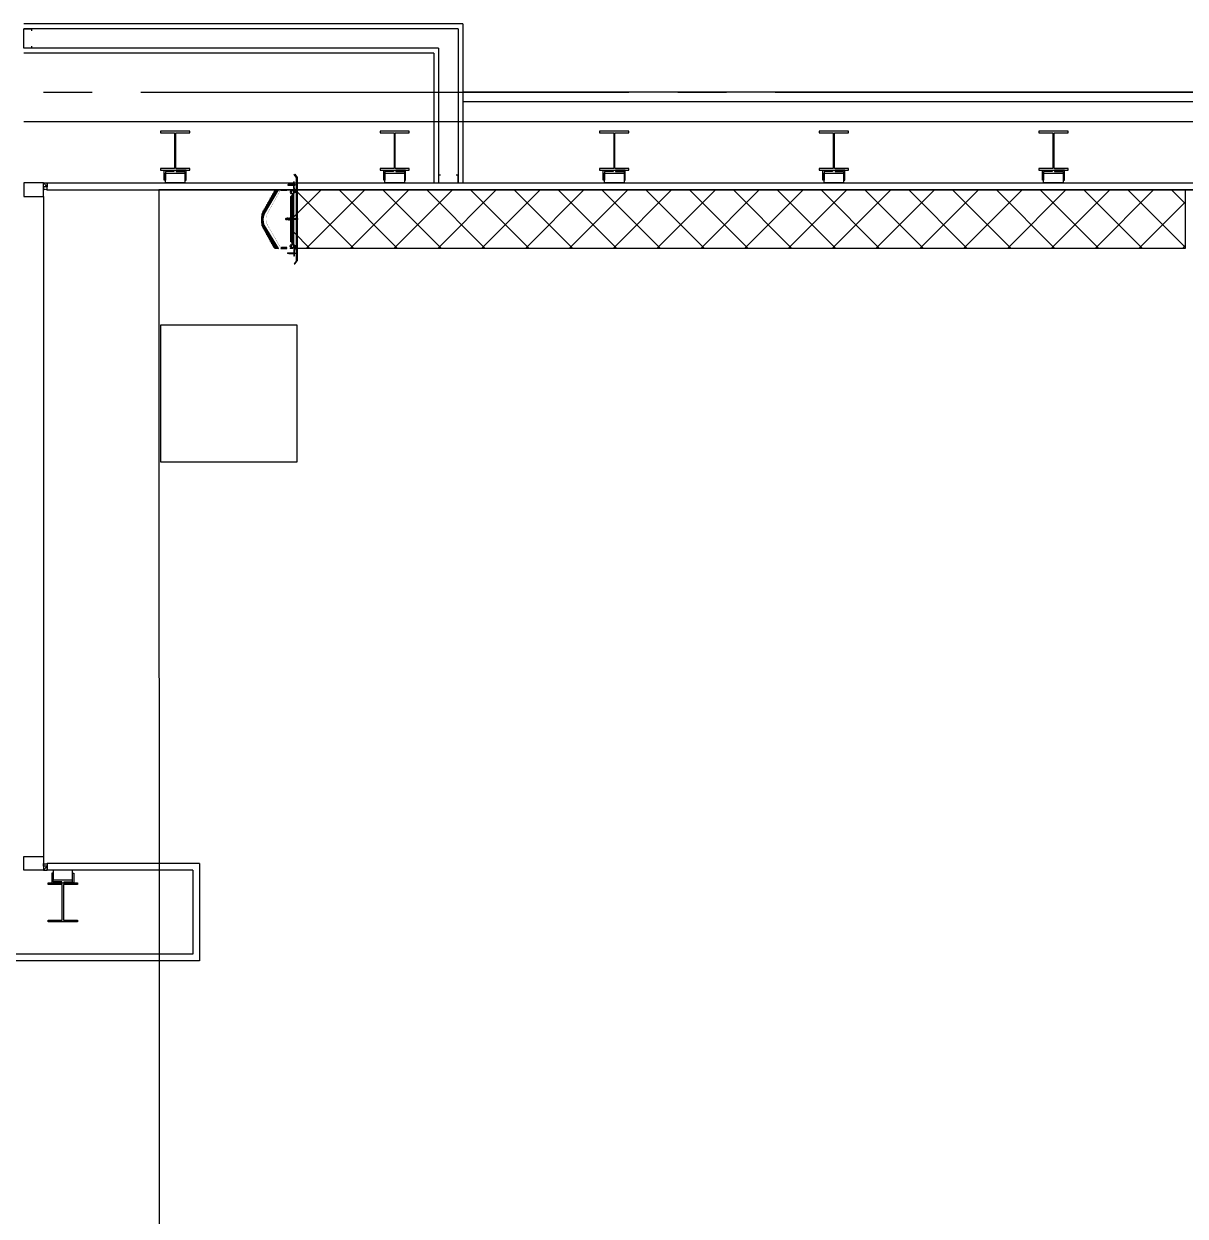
# Model space of a CAD drawing. Header units: millimetres. Extents: x -48783 to 29932, y 8989 to 23940.
# Drawn here: x 14435 to 15030, y 10974 to 11585 of the extents above; entities that cross this region are included whole.
import ezdxf

# ---------------------------------------------------------------- set-up
doc = ezdxf.new("R2010")
doc.units = ezdxf.units.MM
doc.header["$LTSCALE"] = 100
doc.linetypes.add('X-N-FAB-L20$0$COL-CEN-LIN', pattern=[3.25, 2.5, -0.25, 0.25, -0.25])
for name, color, linetype in [('0-XREF', 7, 'Continuous'), ('X-N-FAB-L20$0$0-5', 8, 'Continuous'), ('X-N-FAB-L20$0$0-COL', 8, 'Continuous'), ('X-N-FAB-L20$0$08', 8, 'Continuous'), ('X-N-FAB-L20$0$BLOCK', 8, 'Continuous'), ('X-N-FAB-L20$0$CCL', 8, 'X-N-FAB-L20$0$COL-CEN-LIN'), ('X-N-FAB-L20$0$DE-MMTN-F1-F2-B000-G-AR-SEC@16$0$DE-MMTN-CUB3-F1-B000-G-AR-SEC@CF1.5$0$0-伸縮縫', 8, 'Continuous'), ('X-N-FAB-L20$0$DE-MMTN-F1-F2-B000-G-AR-SEC@16$0$DE-MMTN-CUB3-F1-B000-G-AR-SEC@CF1.5$0$伸縮縫', 8, 'Continuous'), ('X-N-FAB-L20$0$WALL-P', 8, 'Continuous')]:
    doc.layers.add(name, color=color, linetype=linetype)

# ---------------------------------------------------------------- blocks, each defined once
blk = doc.blocks.new('X-N-FAB-L20$0$A$C20c95bda')
at = {"layer": 'X-N-FAB-L20$0$CCL'}
blk.add_line((240, 950), (28330, 950), dxfattribs=at)
blk = doc.blocks.new('X-N-FAB-L20$0$A$C1d07c4d4')
at = {"layer": 'X-N-FAB-L20$0$08'}
blk.add_line((15982.44, 925), (15377.44, 925), dxfattribs=at)
at = {"layer": 'X-N-FAB-L20$0$WALL-P'}
for p, q in [((15377.44, 960), (15152.44, 960)), ((15377.44, 960), (15377.44, 878.5)), ((15374.94, 957.5), (15152.44, 957.5)), ((15374.94, 957.5), (15374.94, 878.5)), ((15364.94, 947.5), (15152.44, 947.5)), ((15364.94, 947.5), (15364.94, 878.5)), ((15362.44, 945), (15152.44, 945)), ((15362.44, 945), (15362.44, 878.5)), ((15982.44, 920), (15377.44, 920)), ((15152.44, 910), (15982.44, 910)), ((15162.44, 875), (15162.44, 878.5)), ((15164.44, 878.5), (17210.94, 878.5)), ((15164.44, 875), (15164.44, 878.5)), ((15164.44, 875), (17210.94, 875)), ((15162.44, 871.5), (15162.44, 533.5)), ((15162.44, 530), (15162.44, 526.5)), ((15242.44, 530), (15164.44, 530)), ((15164.44, 530), (15164.44, 526.5)), ((15238.94, 526.5), (15164.44, 526.5)), ((15238.94, 526.5), (15238.94, 483.5)), ((15242.44, 530), (15242.44, 480)), ((15238.94, 483.5), (14455.94, 483.5)), ((15242.44, 480), (14452.44, 480))]:
    blk.add_line(p, q, dxfattribs=at)
for points in [[(15156.44, 948.5), (15156.44, 947.5), (15152.44, 947.5), (15152.44, 957.5), (15156.44, 957.5), (15156.44, 956.5)], [(15365.94, 882.5), (15364.94, 882.5), (15364.94, 878.5), (15374.94, 878.5), (15374.94, 882.5), (15373.94, 882.5)], [(15164.44, 876.5), (15162.44, 878.5), (15164.44, 878.5), (15164.44, 876.5), (15162.44, 876.5), (15162.44, 878.5)], [(15164.44, 528.5), (15162.44, 526.5), (15164.44, 526.5), (15164.44, 528.5), (15162.44, 528.5), (15162.44, 526.5)]]:
    blk.add_lwpolyline(points, dxfattribs=at)
for points in [[(15222.44, 885), (15237.44, 885), (15237.44, 885.9), (15230.24, 885.9), (15230.24, 904.1), (15237.44, 904.1), (15237.44, 905), (15222.44, 905), (15222.44, 904.1), (15229.64, 904.1), (15229.64, 885.9), (15222.44, 885.9)], [(15334.94, 885), (15349.94, 885), (15349.94, 885.9), (15342.74, 885.9), (15342.74, 904.1), (15349.94, 904.1), (15349.94, 905), (15334.94, 905), (15334.94, 904.1), (15342.14, 904.1), (15342.14, 885.9), (15334.94, 885.9)], [(15447.44, 885), (15462.44, 885), (15462.44, 885.9), (15455.24, 885.9), (15455.24, 904.1), (15462.44, 904.1), (15462.44, 905), (15447.44, 905), (15447.44, 904.1), (15454.64, 904.1), (15454.64, 885.9), (15447.44, 885.9)], [(15559.94, 885), (15574.94, 885), (15574.94, 885.9), (15567.74, 885.9), (15567.74, 904.1), (15574.94, 904.1), (15574.94, 905), (15559.94, 905), (15559.94, 904.1), (15567.14, 904.1), (15567.14, 885.9), (15559.94, 885.9)], [(15672.44, 885), (15687.44, 885), (15687.44, 885.9), (15680.24, 885.9), (15680.24, 904.1), (15687.44, 904.1), (15687.44, 905), (15672.44, 905), (15672.44, 904.1), (15679.64, 904.1), (15679.64, 885.9), (15672.44, 885.9)], [(15224.34, 880), (15224.34, 885), (15229.34, 885), (15229.34, 884.4), (15224.94, 884.4), (15224.94, 880)], [(15224.94, 883.5), (15234.94, 883.5), (15234.94, 878.5), (15224.94, 878.5)], [(15235.54, 880), (15235.54, 885), (15230.54, 885), (15230.54, 884.4), (15234.94, 884.4), (15234.94, 880)], [(15336.84, 880), (15336.84, 885), (15341.84, 885), (15341.84, 884.4), (15337.44, 884.4), (15337.44, 880)], [(15337.44, 883.5), (15347.44, 883.5), (15347.44, 878.5), (15337.44, 878.5)], [(15348.04, 880), (15348.04, 885), (15343.04, 885), (15343.04, 884.4), (15347.44, 884.4), (15347.44, 880)], [(15449.34, 880), (15449.34, 885), (15454.34, 885), (15454.34, 884.4), (15449.94, 884.4), (15449.94, 880)], [(15449.94, 883.5), (15459.94, 883.5), (15459.94, 878.5), (15449.94, 878.5)], [(15460.54, 880), (15460.54, 885), (15455.54, 885), (15455.54, 884.4), (15459.94, 884.4), (15459.94, 880)], [(15561.84, 880), (15561.84, 885), (15566.84, 885), (15566.84, 884.4), (15562.44, 884.4), (15562.44, 880)], [(15562.44, 883.5), (15572.44, 883.5), (15572.44, 878.5), (15562.44, 878.5)], [(15573.04, 880), (15573.04, 885), (15568.04, 885), (15568.04, 884.4), (15572.44, 884.4), (15572.44, 880)], [(15674.34, 880), (15674.34, 885), (15679.34, 885), (15679.34, 884.4), (15674.94, 884.4), (15674.94, 880)], [(15674.94, 883.5), (15684.94, 883.5), (15684.94, 878.5), (15674.94, 878.5)], [(15685.54, 880), (15685.54, 885), (15680.54, 885), (15680.54, 884.4), (15684.94, 884.4), (15684.94, 880)], [(15152.44, 871.5), (15162.44, 871.5), (15162.44, 878.5), (15152.44, 878.5)], [(15152.44, 533.5), (15162.44, 533.5), (15162.44, 526.5), (15152.44, 526.5)], [(15167.44, 521.5), (15177.44, 521.5), (15177.44, 526.5), (15167.44, 526.5)], [(15164.94, 520), (15179.94, 520), (15179.94, 519.1), (15172.74, 519.1), (15172.74, 500.9), (15179.94, 500.9), (15179.94, 500), (15164.94, 500), (15164.94, 500.9), (15172.14, 500.9), (15172.14, 519.1), (15164.94, 519.1)], [(15166.84, 525), (15166.84, 520), (15171.84, 520), (15171.84, 520.6), (15167.44, 520.6), (15167.44, 525)], [(15178.04, 525), (15178.04, 520), (15173.04, 520), (15173.04, 520.6), (15177.44, 520.6), (15177.44, 525)]]:
    blk.add_lwpolyline(points, close=True, dxfattribs=at)
for points in [[(15164.44, 875), (15164.44, 876.5), (15162.44, 876.5), (15162.44, 875, -0.294457)], [(15164.44, 530), (15164.44, 528.5), (15162.44, 528.5), (15162.44, 530, 0.294457)]]:
    blk.add_lwpolyline(points, format="xyb", close=True, dxfattribs=at)
blk = doc.blocks.new('X-N-FAB-L20$0$DE-MMTN-F1-F2-B000-G-AR-SEC@16$0$DE-MMTN-CUB3-F1-B000-G-AR-SEC@CF1.5$0$18P1xFa-sec-20$0$99')
at = {"layer": 'X-N-FAB-L20$0$DE-MMTN-F1-F2-B000-G-AR-SEC@16$0$DE-MMTN-CUB3-F1-B000-G-AR-SEC@CF1.5$0$0-伸縮縫'}
for p, q in [((-5003.1, 2461.4), (-5003.1, 2461.9)), ((-5003.1, 2461.9), (-4994.1, 2461.9)), ((-5003.1, 2461.4), (-4994.1, 2461.4)), ((-5000.7, 2461.4), (-5000.7, 2432.2)), ((-4999.1, 2463.4), (-4999.1, 2465.1)), ((-4999.1, 2463.4), (-4998.1, 2463.4)), ((-4998.1, 2463.4), (-4998.1, 2465.1)), ((-4996.5, 2461.4), (-4996.5, 2432.2)), ((-4994.1, 2461.4), (-4994.1, 2461.9)), ((-5002.9, 2432.2), (-5002.9, 2431.6)), ((-5002.9, 2431.5), (-4994.5, 2431.5)), ((-5002.9, 2429.4), (-5002.9, 2429.3)), ((-5002.9, 2424.9), (-5002.9, 2424.8)), ((-5002.9, 2420.4), (-5002.9, 2420.2)), ((-5002.9, 2415.8), (-5002.9, 2415.7)), ((-5002.9, 2412.7), (-5002.9, 2412.5)), ((-5002.9, 2411.8), (-4994.5, 2411.8)), ((-5002.9, 2411.8), (-5002.9, 2411.1)), ((-5002.9, 2411.1), (-4994.5, 2411.1)), ((-5002.9, 2411.1), (-5002.9, 2410.7)), ((-5002.9, 2410.7), (-4994.5, 2410.7)), ((-5002.3, 2425.7), (-4998.9, 2427.1)), ((-5002.3, 2421.1), (-4998.9, 2422.5)), ((-5002.3, 2416.6), (-4998.9, 2417.9)), ((-5000.8, 2414.2), (-5002.3, 2414.9)), ((-5002.2, 2430.2), (-4995.8, 2431.5)), ((-5000.8, 2428), (-5002.2, 2428.5)), ((-5000.8, 2423.4), (-5002.2, 2424)), ((-5000.8, 2418.9), (-5002.2, 2419.5)), ((-4995.4, 2414.8), (-5002.2, 2413.4)), ((-5002.2, 2410), (-5002.2, 2407.8)), ((-5002.1, 2430.8), (-4995.8, 2431.5)), ((-5001.4, 2430.4), (-5002.1, 2430.8)), ((-5002.1, 2428.5), (-4995.2, 2429.9)), ((-5002, 2424), (-4998.5, 2425.4)), ((-5002, 2419.5), (-4998.5, 2420.8)), ((-5002, 2414.9), (-4998.5, 2416.3)), ((-4995.2, 2413.1), (-5001.6, 2411.8)), ((-4995.3, 2412.5), (-5001.6, 2411.8)), ((-5001.6, 2407.1), (-4995.8, 2407.1)), ((-5001.1, 2432.2), (-5000.8, 2432.5)), ((-5001, 2406.5), (-4997.1, 2407.1)), ((-5001, 2405.8), (-4996.4, 2406.6)), ((-5001, 2406.5), (-5000.8, 2406.4)), ((-5001, 2405.1), (-4996.4, 2405.9)), ((-5001, 2405.8), (-5000.8, 2405.7)), ((-5001, 2404.3), (-4996.4, 2405.2)), ((-5001, 2405.1), (-5000.8, 2405)), ((-5001, 2403.6), (-4996.4, 2404.5)), ((-5001, 2404.3), (-5000.8, 2404.3)), ((-5001, 2403.6), (-5000.8, 2403.6)), ((-5000.8, 2428.8), (-5000.8, 2426.3)), ((-5000.8, 2424.5), (-5000.8, 2421.7)), ((-5000.8, 2419.9), (-5000.8, 2417.2)), ((-5000.8, 2415.4), (-5000.8, 2413.7)), ((-5000.8, 2410), (-5000.8, 2407.8)), ((-5000.8, 2407.1), (-5000.8, 2403)), ((-5000.8, 2403), (-4996.6, 2403)), ((-5000.8, 2403), (-5000.1, 2402.7)), ((-5000.7, 2403), (-4996.4, 2403.8)), ((-5000.1, 2402.7), (-4997.3, 2402.7)), ((-4998.9, 2427.1), (-4995.4, 2428.4)), ((-4998.9, 2422.5), (-4995.4, 2423.8)), ((-4998.9, 2417.9), (-4995.4, 2419.3)), ((-4998.5, 2425.4), (-4995.1, 2426.8)), ((-4998.5, 2420.8), (-4995.1, 2422.2)), ((-4998.5, 2416.3), (-4995.1, 2417.6)), ((-4996.6, 2403), (-4997.3, 2402.7)), ((-4996.6, 2429.4), (-4996.6, 2428)), ((-4996.6, 2429.1), (-4995.2, 2428.4)), ((-4996.6, 2426.2), (-4996.6, 2423.4)), ((-4996.6, 2424.4), (-4995.2, 2423.8)), ((-4996.6, 2421.6), (-4996.6, 2418.8)), ((-4996.6, 2419.9), (-4995.2, 2419.3)), ((-4996.6, 2417), (-4996.6, 2414.6)), ((-4996.6, 2415.3), (-4995.2, 2414.8)), ((-4996.6, 2412.4), (-4996.6, 2412.8)), ((-4996.6, 2410), (-4996.6, 2407.8)), ((-4996.6, 2407.1), (-4996.6, 2403)), ((-4996.4, 2406.6), (-4996.6, 2406.7)), ((-4996.4, 2405.9), (-4996.6, 2406)), ((-4996.4, 2405.2), (-4996.6, 2405.3)), ((-4996.4, 2404.5), (-4996.6, 2404.6)), ((-4996.4, 2403.8), (-4996.6, 2403.9)), ((-4996, 2412.9), (-4995.3, 2412.5)), ((-4995.2, 2410), (-4995.2, 2407.8)), ((-4994.5, 2431.5), (-4994.5, 2432.2)), ((-4994.5, 2430.8), (-4994.5, 2430.7)), ((-4994.5, 2427.6), (-4994.5, 2427.5)), ((-4994.5, 2423.1), (-4994.5, 2423)), ((-4994.5, 2418.5), (-4994.5, 2418.4)), ((-4994.5, 2414), (-4994.5, 2413.9)), ((-4994.5, 2411.7), (-4994.5, 2411.1)), ((-4994.5, 2411.1), (-4994.5, 2410.7))]:
    blk.add_line(p, q, dxfattribs=at)
for centre, radius, start, end in [((-4998.6, 2460.4), 4.75, 96.04355, 161.36232), ((-4998.6, 2460.4), 4.75, 18.63768, 83.95645), ((-5002.1, 2431.6), 0.787, 180, 270), ((-5002.1, 2429.4), 0.787, 96.18218, 180), ((-5002.1, 2429.3), 0.787, 180, 276.18218), ((-5002.1, 2424.9), 0.787, 102.22366, 180), ((-5002.1, 2424.8), 0.787, 180, 282.22366), ((-5002.1, 2420.4), 0.787, 102.22366, 180), ((-5002.1, 2420.2), 0.787, 180, 282.22366), ((-5002.1, 2415.8), 0.787, 102.22366, 180), ((-5002.1, 2415.7), 0.787, 180, 282.22366), ((-5002.1, 2412.7), 0.787, 96.18218, 180), ((-5002.1, 2412.5), 0.787, 180, 249.70219), ((-5001.5, 2410), 0.706, 5.51618, 174.48382), ((-5001.5, 2407.8), 0.706, 185.51618, 354.48382), ((-4998.7, 2406.9), 3.81, 56.50646, 123.49354), ((-4998.7, 2411), 3.81, 236.50646, 303.49354), ((-4995.9, 2410), 0.707, 5.64062, 174.35938), ((-4995.9, 2407.8), 0.707, 185.64062, 354.35938), ((-4995.3, 2427.6), 0.787, 0, 102.22366), ((-4995.3, 2423.1), 0.787, 0, 102.22366), ((-4995.3, 2418.5), 0.787, 0, 102.22366), ((-4995.3, 2414), 0.787, 0, 96.18218), ((-4995.3, 2411.7), 0.787, 0, 90), ((-4995.3, 2430.7), 0.787, 276.18218, 0), ((-4995.3, 2413.9), 0.787, 276.18218, 0), ((-4995.3, 2427.5), 0.787, 282.22366, 0), ((-4995.3, 2423), 0.787, 282.22366, 0), ((-4995.3, 2418.4), 0.787, 282.22366, 0), ((-4995.3, 2430.8), 0.787, 0, 69.70219)]:
    blk.add_arc(centre, radius, start, end, dxfattribs=at)
blk = doc.blocks.new('X-N-FAB-L20$0$DE-MMTN-F1-F2-B000-G-AR-SEC@16$0$DE-MMTN-CUB3-F1-B000-G-AR-SEC@CF1.5$0$18P1xFa-sec-20$0$VIG')
at = {"layer": 'X-N-FAB-L20$0$DE-MMTN-F1-F2-B000-G-AR-SEC@16$0$DE-MMTN-CUB3-F1-B000-G-AR-SEC@CF1.5$0$0-伸縮縫'}
h = blk.add_hatch(dxfattribs=at)
h.set_pattern_fill('ANSI31', color=256, scale=15, style=0)
h.set_pattern_definition([(45, (-704.1977, -638.3004), (-1.3258252, 1.3258252), [])])
h.paths.add_polyline_path([(8, 6, 0.414214), (6, 7), (2, 7), (2, 11), (5, 11), (5, 14), (-5, 14), (-5, 11), (-2, 11), (-2, 7), (-6, 7, 0.414214), (-8, 6), (-8, 0, 0.843039), (-3, -1, -0.317837), (-1, 0), (1, 0, -0.317837), (3, -1, 0.843039), (8, 0)])
h.paths.add_polyline_path([(-5, 3, -0.414214), (-4, 4), (4, 4, -0.414214), (5, 3, -0.414214), (4, 2), (-4, 2, -0.414214)], flags=16)
for p, q in [((-8, 0), (-8, 6)), ((-6, 7), (-2, 7)), ((-5, 11), (-5, 14)), ((-5, 14), (5, 14)), ((-2, 11), (-5, 11)), ((4, 4), (-4, 4)), ((4, 2), (-4, 2)), ((-2, 7), (-2, 11)), ((1, 0), (-1, 0)), ((2, 11), (2, 7)), ((5, 11), (2, 11)), ((2, 7), (6, 7)), ((5, 14), (5, 11)), ((8, 6), (8, 0))]:
    blk.add_line(p, q, dxfattribs=at)
for centre, radius, start, end in [((-6, 6), 1.25, 90, 180), ((-5, 0), 2.5, 180, 340.5288), ((-4, 3), 1.25, 90, 180), ((-4, 3), 1.25, 180, 270), ((-1, -1), 1.25, 90, 160.5288), ((5, 0), 2.5, 199.4712, 0), ((4, 3), 1.25, 0, 90), ((4, 3), 1.25, 270, 0), ((6, 6), 1.25, 0, 90), ((1, -1), 1.25, 19.4712, 90)]:
    blk.add_arc(centre, radius, start, end, dxfattribs=at)
blk = doc.blocks.new('X-N-FAB-L20$0$DE-MMTN-F1-F2-B000-G-AR-SEC@16$0$DE-MMTN-CUB3-F1-B000-G-AR-SEC@CF1.5$0$18P1xFa-sec-20$0$IGX')
at = {"layer": 'X-N-FAB-L20$0$DE-MMTN-F1-F2-B000-G-AR-SEC@16$0$DE-MMTN-CUB3-F1-B000-G-AR-SEC@CF1.5$0$0-伸縮縫'}
for p, q in [((-1642.6, 520.2), (-1642.6, 519.6)), ((-1611, 519.6), (-1642.6, 519.6)), ((-1637.6, 521.6), (-1642.2, 520.7)), ((-1614.5, 521.6), (-1637.6, 521.6)), ((-1632.6, 521.1), (-1633.1, 521.6)), ((-1632.6, 521.1), (-1632.1, 521.6)), ((-1627.6, 521.1), (-1628.1, 521.6)), ((-1627.6, 521.1), (-1627.1, 521.6)), ((-1599.5, 526.6), (-1614.5, 521.6)), ((-1599, 523.6), (-1611, 519.6)), ((-1602.6, 512.1), (-1602.6, 500.7)), ((-1601.4, 500.7), (-1602.6, 500.7)), ((-1601.4, 505.2), (-1601.4, 500.7)), ((-1599.5, 531.1), (-1599.5, 526.6)), ((-1597.5, 531.6), (-1599, 531.6)), ((-1597.1, 523.6), (-1599, 523.6)), ((-1597.5, 529.6), (-1597.5, 531.6)), ((-1595.2, 529.6), (-1597.5, 529.6)), ((-1596.6, 528.1), (-1596.6, 526.6)), ((-1595.4, 528.1), (-1596.6, 528.1)), ((-1591.6, 526.6), (-1596.6, 526.6)), ((-1596.6, 523.1), (-1596.6, 522.5)), ((-1595.2, 528.1), (-1596.1, 528.1)), ((-1595.2, 528.1), (-1595.2, 529.6)), ((-1593, 528.1), (-1593, 529.6)), ((-1590.8, 529.6), (-1593, 529.6)), ((-1591.6, 528.1), (-1593, 528.1)), ((-1591.6, 528.1), (-1591.6, 526.6)), ((-1589.3, 531.6), (-1590.8, 531.6)), ((-1590.8, 529.6), (-1590.8, 531.6)), ((-1588.8, 531.1), (-1588.8, 524)), ((-1584, 517.4), (-1582.3, 518.3)), ((-1582.3, 505.9), (-1584, 506.9))]:
    blk.add_line(p, q, dxfattribs=at)
for centre, radius, start, end in [((-1642.1, 520.2), 0.5, 101.30993, 180), ((-1591.2, 512.1), 11.4, 119.72241, 180), ((-1600.9, 505.2), 0.5, 35.40017, 180), ((-1591.2, 512.1), 11.4, 215.40017, 270), ((-1591.2, 512.1), 8.5, 39.00574, 320.99426), ((-1599, 531.1), 0.5, 90, 180), ((-1597.1, 523.1), 0.5, 0, 89.99023), ((-1597.1, 522.5), 0.5, 299.72241, 0), ((-1591.2, 512.1), 11.4, 270, 322.57387), ((-1589.3, 531.1), 0.5, 0, 90), ((-1587.8, 524), 1, 180, 253.84566), ((-1591.2, 512.1), 11.4, 37.42613, 73.84566), ((-1584.3, 517.8), 0.5, 219.00574, 300), ((-1584.3, 506.5), 0.5, 60, 140.99426), ((-1582.6, 518.7), 0.5, 300, 37.42613), ((-1582.6, 505.5), 0.5, 322.57387, 60)]:
    blk.add_arc(centre, radius, start, end, dxfattribs=at)
blk = doc.blocks.new('X-N-FAB-L20$0$DE-MMTN-F1-F2-B000-G-AR-SEC@16$0$DE-MMTN-CUB3-F1-B000-G-AR-SEC@CF1.5$0$18P1xFa-sec-20$0$F')
at = {"layer": 'X-N-FAB-L20$0$DE-MMTN-F1-F2-B000-G-AR-SEC@16$0$DE-MMTN-CUB3-F1-B000-G-AR-SEC@CF1.5$0$0-伸縮縫'}
for p, q in [((-3.9, 34.8), (-0.6, 34.8)), ((-3.1, 34.8), (-3.1, 35.7)), ((-3.1, 35.7), (3.1, 35.7)), ((-2.6, 35.7), (-2.6, 37.9)), ((-2.3, 32.5), (1.7, 34.8)), ((-2.3, 31.1), (2.3, 33.7)), ((-1.8, 32.5), (-2.3, 32.5)), ((-2.3, 29.7), (2.3, 32.3)), ((-1.8, 31.1), (-2.3, 31.1)), ((-2.3, 28.3), (2.3, 31)), ((-1.8, 29.7), (-2.3, 29.7)), ((-2.3, 26.9), (2.3, 29.6)), ((-1.8, 28.3), (-2.3, 28.3)), ((-2.3, 25.5), (2.3, 28.2)), ((-1.8, 26.9), (-2.3, 26.9)), ((-2.3, 24.2), (2.3, 26.8)), ((-1.8, 25.5), (-2.3, 25.5)), ((-2.3, 22.8), (2.3, 25.4)), ((-1.8, 24.2), (-2.3, 24.2)), ((-2.3, 21.4), (2.3, 24.1)), ((-1.8, 22.8), (-2.3, 22.8)), ((-2.3, 20), (2.3, 22.7)), ((-1.8, 21.4), (-2.3, 21.4)), ((-2.3, 18.6), (2.3, 21.3)), ((-1.8, 20), (-2.3, 20)), ((-2.3, 17.3), (2.3, 19.9)), ((-1.8, 18.6), (-2.3, 18.6)), ((-2.3, 15.9), (2.3, 18.5)), ((-1.8, 17.3), (-2.3, 17.3)), ((-1.8, 17.3), (-2.3, 17.3)), ((-2.3, 14.5), (2.3, 17.2)), ((-1.8, 15.9), (-2.3, 15.9)), ((-1.8, 15.9), (-2.3, 15.9)), ((-2.3, 13.1), (2.3, 15.8)), ((-1.8, 14.5), (-2.3, 14.5)), ((-2.3, 11.7), (2.3, 14.4)), ((-1.8, 13.1), (-2.3, 13.1)), ((-2.3, 10.4), (2.3, 13)), ((-1.8, 11.7), (-2.3, 11.7)), ((-2.3, 9), (2.3, 11.6)), ((-1.8, 10.4), (-2.3, 10.4)), ((-2.3, 7.6), (2.3, 10.3)), ((-1.8, 9), (-2.3, 9)), ((-2.3, 6.2), (2.3, 8.9)), ((-1.8, 7.6), (-2.3, 7.6)), ((-2.3, 4.8), (2.3, 7.5)), ((-1.8, 6.2), (-2.3, 6.2)), ((-1.8, 4.8), (-2.3, 4.8)), ((-1.9, 38.1), (1.9, 38.1)), ((-1.8, 34.8), (-1.8, 3.2)), ((-1.8, 3.2), (0, 0)), ((-1.3, 35.7), (-1.3, 37.9)), ((-0.6, 34.8), (4.4, 34.8)), ((0, 34.2), (-0.6, 34.8)), ((0, 34.2), (-0.6, 34.8)), ((0, 34.2), (-0.6, 34.8)), ((0, 34.2), (0.6, 34.8)), ((0, 0), (1.8, 3.2)), ((1.3, 35.7), (1.3, 37.9)), ((1.8, 3.2), (1.8, 34.8)), ((2.3, 33.7), (1.8, 33.7)), ((2.3, 32.3), (1.8, 32.3)), ((2.3, 31), (1.8, 31)), ((2.3, 29.6), (1.8, 29.6)), ((2.3, 28.2), (1.8, 28.2)), ((2.3, 26.8), (1.8, 26.8)), ((2.3, 25.4), (1.8, 25.4)), ((2.3, 24.1), (1.8, 24.1)), ((2.3, 22.7), (1.8, 22.7)), ((2.3, 21.3), (1.8, 21.3)), ((2.3, 19.9), (1.8, 19.9)), ((2.3, 18.5), (1.8, 18.5)), ((2.3, 17.2), (1.8, 17.2)), ((2.3, 15.8), (1.8, 15.8)), ((2.3, 14.4), (1.8, 14.4)), ((2.3, 13), (1.8, 13)), ((2.3, 11.6), (1.8, 11.6)), ((2.3, 10.3), (1.8, 10.3)), ((2.3, 8.9), (1.8, 8.9)), ((2.3, 7.5), (1.8, 7.5)), ((2.6, 37.9), (2.6, 35.7)), ((3.1, 35.7), (3.1, 34.8))]:
    blk.add_line(p, q, dxfattribs=at)
for centre, radius, start, end in [((-1.9, 37), 1.15, 56.04971, 123.95029), ((0, 33.9), 4.23, 72.01826, 107.49247), ((1.9, 36.9), 1.15, 56.04971, 123.95029)]:
    blk.add_arc(centre, radius, start, end, dxfattribs=at)
blk = doc.blocks.new('X-N-FAB-L20$0$DE-MMTN-F1-F2-B000-G-AR-SEC@16$0$DE-MMTN-CUB3-F1-B000-G-AR-SEC@CF1.5$0$18P1xFa-sec-20$0$伸縮縫-25cm')
at = {"layer": 'X-N-FAB-L20$0$DE-MMTN-F1-F2-B000-G-AR-SEC@16$0$DE-MMTN-CUB3-F1-B000-G-AR-SEC@CF1.5$0$0-伸縮縫'}
h = blk.add_hatch(dxfattribs=at)
h.set_pattern_fill('ANSI37', color=256, scale=5, angle=45, style=0)
h.set_pattern_definition([(270, (530.1589, -148.32907), (-0.625, -1e-16), []), (180, (530.1589, -148.32907), (-1e-16, 0.625), [])])
edge = h.paths.add_edge_path()
edge.add_line((30, 7.86), (18.2, 15.2))
edge.add_arc((15.28, 6.46), 9.21, 71.50143, 109.90371)
edge.add_line((12.15, 15.12), (0, 7.89))
edge.add_line((0, 7.89), (0, 8.13))
edge.add_line((0, 8.13), (0.45, 9.83))
edge.add_line((0.45, 9.83), (11.38, 15.99))
edge.add_arc((15.38, 4.06), 12.59, 75.94561, 108.54688, ccw=False)
edge.add_line((18.44, 16.27), (29.35, 10.34))
edge.add_line((29.35, 10.34), (30, 7.86))
h = blk.add_hatch(dxfattribs=at)
h.set_pattern_fill('ANSI37', color=256, scale=3, style=0)
h.set_pattern_definition([(315, (522.65892, -150.82907), (-0.26516504, -0.26516504), []), (225, (522.65892, -150.82907), (-0.26516504, 0.26516504), [])])
h.paths.add_polyline_path([(0, 8.13), (0.4, 9.65), (0.26, 9.69), (0, 9.63)])
h = blk.add_hatch(dxfattribs=at)
h.set_pattern_fill('AR-SAND', color=256, scale=0.1, style=0)
h.set_pattern_definition([(217.5, (-411.95754, 504.64864), (0.006299336, -0.192682377), [0, -0.152, 0, -0.17, 0, -0.1625]), (187.5, (-411.95754, 504.64864), (-0.17697767, -0.28221461), [0, -0.082, 0, -0.137, 0, -0.0525]), (147.5, (-411.83454, 504.64864), (-0.311414186, -0.000565905), [0, -0.05, 0, -0.18, 0, -0.235]), (137.5, (-411.83454, 504.64864), (-0.30061266, -0.08776756), [0, -0.025, 0, -0.118, 0, -0.135])])
edge = h.paths.add_edge_path()
edge.add_line((0, 3.62), (0.28, 3.62))
edge.add_arc((0.28, 3.72), 0.1, 270, 360)
edge.add_line((0.38, 3.72), (0.38, 6.32))
edge.add_arc((0.13, 6.32), 0.252, 360, 419.58508)
edge.add_arc((-0.04, 6.04), 0.583, 58.86739, 85.83628)
edge.add_line((0, 6.62), (0, 3.62))
h = blk.add_hatch(dxfattribs=at)
h.set_pattern_fill('ANSI37', color=256, scale=3, style=0)
h.set_pattern_definition([(315, (537.65892, -150.82907), (-0.26516504, -0.26516504), []), (225, (537.65892, -150.82907), (-0.26516504, 0.26516504), [])])
edge = h.paths.add_edge_path()
edge.add_line((30, 7.86), (29.99, 9.58))
edge.add_arc((29.75, 9.58), 0.232, 0.48964, 158.86306)
edge.add_line((29.54, 9.67), (30, 7.86))
h = blk.add_hatch(dxfattribs=at)
h.set_pattern_fill('AR-SAND', color=256, scale=0.1, style=0)
h.set_pattern_definition([(322.5, (441.95755, 504.64864), (-0.006299336, -0.192682377), [0, -0.152, 0, -0.17, 0, -0.1625]), (352.5, (441.95755, 504.64864), (0.17697767, -0.28221461), [0, -0.082, 0, -0.137, 0, -0.0525]), (32.5, (441.83455, 504.64864), (0.311414186, -0.000565905), [0, -0.05, 0, -0.18, 0, -0.235]), (42.5, (441.83455, 504.64864), (0.30061266, -0.08776756), [0, -0.025, 0, -0.118, 0, -0.135])])
edge = h.paths.add_edge_path()
edge.add_line((30, 3.62), (29.72, 3.62))
edge.add_arc((29.72, 3.72), 0.1, 180, 270, ccw=False)
edge.add_line((29.62, 3.72), (29.62, 6.32))
edge.add_arc((29.87, 6.32), 0.252, 120.41492, 180, ccw=False)
edge.add_arc((30.04, 6.04), 0.583, 94.16372, 121.13261, ccw=False)
edge.add_line((30, 6.62), (30, 3.62))
for p, q in [((1.86, 0.92), (3.2, 0.92)), ((1.87, 0.62), (3.2, 0.62)), ((2.78, 0.92), (3.32, 1.46)), ((28.14, 0.92), (3.2, 0.92)), ((28.13, 0.62), (3.2, 0.62)), ((26.54, 1.52), (3.46, 1.52)), ((28.14, 0.92), (3.64, 0.92)), ((27.22, 0.92), (26.68, 1.46)), ((-7.84, -0.22), (-8, -0.45)), ((-8, -0.45), (-6.32, -1.64)), ((-6.32, -1.32), (-7.84, -0.22)), ((36.32, -1.32), (-6.32, -1.32)), ((-6.32, -1.64), (36.32, -1.64)), ((36.32, -1.32), (37.84, -0.22)), ((38, -0.45), (36.32, -1.64)), ((37.84, -0.22), (38, -0.45))]:
    blk.add_line(p, q, dxfattribs=at)
for points in [[(30, 7.86), (18.2, 15.2, 0.169148), (12.15, 15.12), (0, 7.89), (0, 8.13), (0.45, 9.83), (11.38, 15.99, -0.143217), (18.44, 16.27), (29.35, 10.34), (30, 7.86)], [(0, 3.62), (0.28, 3.62, 0.414214), (0.38, 3.72), (0.38, 6.32, 0.26601), (0.26, 6.54, 0.11822), (0, 6.62), (0, 3.62)], [(30, 7.86), (29.99, 9.58, 0.827077), (29.54, 9.67), (30, 7.86)], [(30, 3.62), (29.72, 3.62, -0.414214), (29.62, 3.72), (29.62, 6.32, -0.26601), (29.74, 6.54, -0.11822), (30, 6.62), (30, 3.62)]]:
    blk.add_lwpolyline(points, format="xyb", dxfattribs=at)
at = {"layer": 'X-N-FAB-L20$0$DE-MMTN-F1-F2-B000-G-AR-SEC@16$0$DE-MMTN-CUB3-F1-B000-G-AR-SEC@CF1.5$0$0-伸縮縫', "const_width": 0.1}
blk.add_lwpolyline([(29.8, 3.72), (29.8, 5.69, 0.198912), (29.21, 7.1), (17.83, 13.63, 0.243867), (12.17, 13.63), (0.69, 7.15, 0.140184), (0.22, 5.73), (0.22, 3.72)], format="xyb", dxfattribs=at)
at = {"layer": 'X-N-FAB-L20$0$DE-MMTN-F1-F2-B000-G-AR-SEC@16$0$DE-MMTN-CUB3-F1-B000-G-AR-SEC@CF1.5$0$0-伸縮縫'}
blk.add_lwpolyline([(0, 8.13), (0.4, 9.65), (0.26, 9.69), (0, 9.63), (0, 8.13)], dxfattribs=at)
for centre in [(1.14, 0.75), (28.86, 0.75)]:
    blk.add_circle(centre, 0.741, dxfattribs=at)
for centre, start, end in [((3.46, 1.32), 90, 135), ((26.54, 1.32), 45, 90)]:
    blk.add_arc(centre, 0.2, start, end, dxfattribs=at)
at = {"layer": 'X-N-FAB-L20$0$DE-MMTN-F1-F2-B000-G-AR-SEC@16$0$DE-MMTN-CUB3-F1-B000-G-AR-SEC@CF1.5$0$0-伸縮縫', "yscale": 0.1, "zscale": 0.1, "rotation": 180}
for name, p, xscale in [('X-N-FAB-L20$0$DE-MMTN-F1-F2-B000-G-AR-SEC@16$0$DE-MMTN-CUB3-F1-B000-G-AR-SEC@CF1.5$0$18P1xFa-sec-20$0$IGX', (160.26, 51.96), -0.1), ('X-N-FAB-L20$0$DE-MMTN-F1-F2-B000-G-AR-SEC@16$0$DE-MMTN-CUB3-F1-B000-G-AR-SEC@CF1.5$0$18P1xFa-sec-20$0$F', (-2.53, 3.27), -0.1), ('X-N-FAB-L20$0$DE-MMTN-F1-F2-B000-G-AR-SEC@16$0$DE-MMTN-CUB3-F1-B000-G-AR-SEC@CF1.5$0$18P1xFa-sec-20$0$99', (514.86, 244.5), -0.1), ('X-N-FAB-L20$0$DE-MMTN-F1-F2-B000-G-AR-SEC@16$0$DE-MMTN-CUB3-F1-B000-G-AR-SEC@CF1.5$0$18P1xFa-sec-20$0$IGX', (-130.26, 51.96), 0.1), ('X-N-FAB-L20$0$DE-MMTN-F1-F2-B000-G-AR-SEC@16$0$DE-MMTN-CUB3-F1-B000-G-AR-SEC@CF1.5$0$18P1xFa-sec-20$0$F', (32.5, 3.27), 0.1)]:
    blk.add_blockref(name, p, dxfattribs=dict(at, xscale=xscale))
at = {"layer": 'X-N-FAB-L20$0$DE-MMTN-F1-F2-B000-G-AR-SEC@16$0$DE-MMTN-CUB3-F1-B000-G-AR-SEC@CF1.5$0$0-伸縮縫'}
for p, xscale, yscale, zscale in [((0.85, -1.31), -0.04499999999825377, 0.04499999999825377, 0.04500000000000001), ((29.15, -1.31), 0.04500000000189175, 0.04500000000189175, 0.04500000000189175)]:
    blk.add_blockref('X-N-FAB-L20$0$DE-MMTN-F1-F2-B000-G-AR-SEC@16$0$DE-MMTN-CUB3-F1-B000-G-AR-SEC@CF1.5$0$18P1xFa-sec-20$0$VIG', p, dxfattribs=dict(at, xscale=xscale, yscale=yscale, zscale=zscale))
blk = doc.blocks.new('X-N-FAB-L20$0$A$Cb353138e')
at = {"layer": 'X-N-FAB-L20$0$DE-MMTN-F1-F2-B000-G-AR-SEC@16$0$DE-MMTN-CUB3-F1-B000-G-AR-SEC@CF1.5$0$0-伸縮縫'}
h = blk.add_hatch(dxfattribs=at)
h.set_pattern_fill('ANSI37', color=256, scale=5, angle=360)
h.set_pattern_definition([(45, (9708.864, 19351.1), (-11.22532, 11.22532), []), (135, (9708.864, 19351.1), (-11.22532, -11.22532), [])])
h.paths.add_polyline_path([(8308.36, 2481.1), (8308.36, 2511.1), (8765, 2511.1), (8765, 2481.1)])
at = {"layer": 'X-N-FAB-L20$0$0-5'}
blk.add_lwpolyline([(8240, 11.1), (8835, 11.1), (8835, 2511.1), (8239.18, 2511.1)], close=True, dxfattribs=at)
at = {"layer": 'X-N-FAB-L20$0$0-COL'}
blk.add_lwpolyline([(8240, 2371.81), (8310, 2371.81), (8310, 2441.81), (8240, 2441.81)], close=True, dxfattribs=at)
at = {"layer": 'X-N-FAB-L20$0$DE-MMTN-F1-F2-B000-G-AR-SEC@16$0$DE-MMTN-CUB3-F1-B000-G-AR-SEC@CF1.5$0$0-伸縮縫'}
blk.add_lwpolyline([(8308.36, 2481.1), (8308.36, 2511.1), (8765, 2511.1), (8765, 2481.1)], close=True, dxfattribs=at)
at = {"layer": 'X-N-FAB-L20$0$DE-MMTN-F1-F2-B000-G-AR-SEC@16$0$DE-MMTN-CUB3-F1-B000-G-AR-SEC@CF1.5$0$伸縮縫', "xscale": -1, "rotation": 90}
blk.add_blockref('X-N-FAB-L20$0$DE-MMTN-F1-F2-B000-G-AR-SEC@16$0$DE-MMTN-CUB3-F1-B000-G-AR-SEC@CF1.5$0$18P1xFa-sec-20$0$伸縮縫-25cm', (8308.36, 2511.1), dxfattribs=at)
blk = doc.blocks.new('X-N-FAB-L20')
for name, p in [('X-N-FAB-L20$0$A$C1d07c4d4', (-717.44, 10625)), ('X-N-FAB-L20$0$A$Cb353138e', (6265, 8988.9))]:
    blk.add_blockref(name, p)
at = {"layer": 'X-N-FAB-L20$0$BLOCK'}
blk.add_blockref('X-N-FAB-L20$0$A$C20c95bda', (-1020, 10600), dxfattribs=at)

msp = doc.modelspace()

# ---------------------------------------------------------------- block references
at = {"layer": '0-XREF'}
msp.add_blockref('X-N-FAB-L20', (0, 0), dxfattribs=at)

doc.saveas('drawing.dxf')
